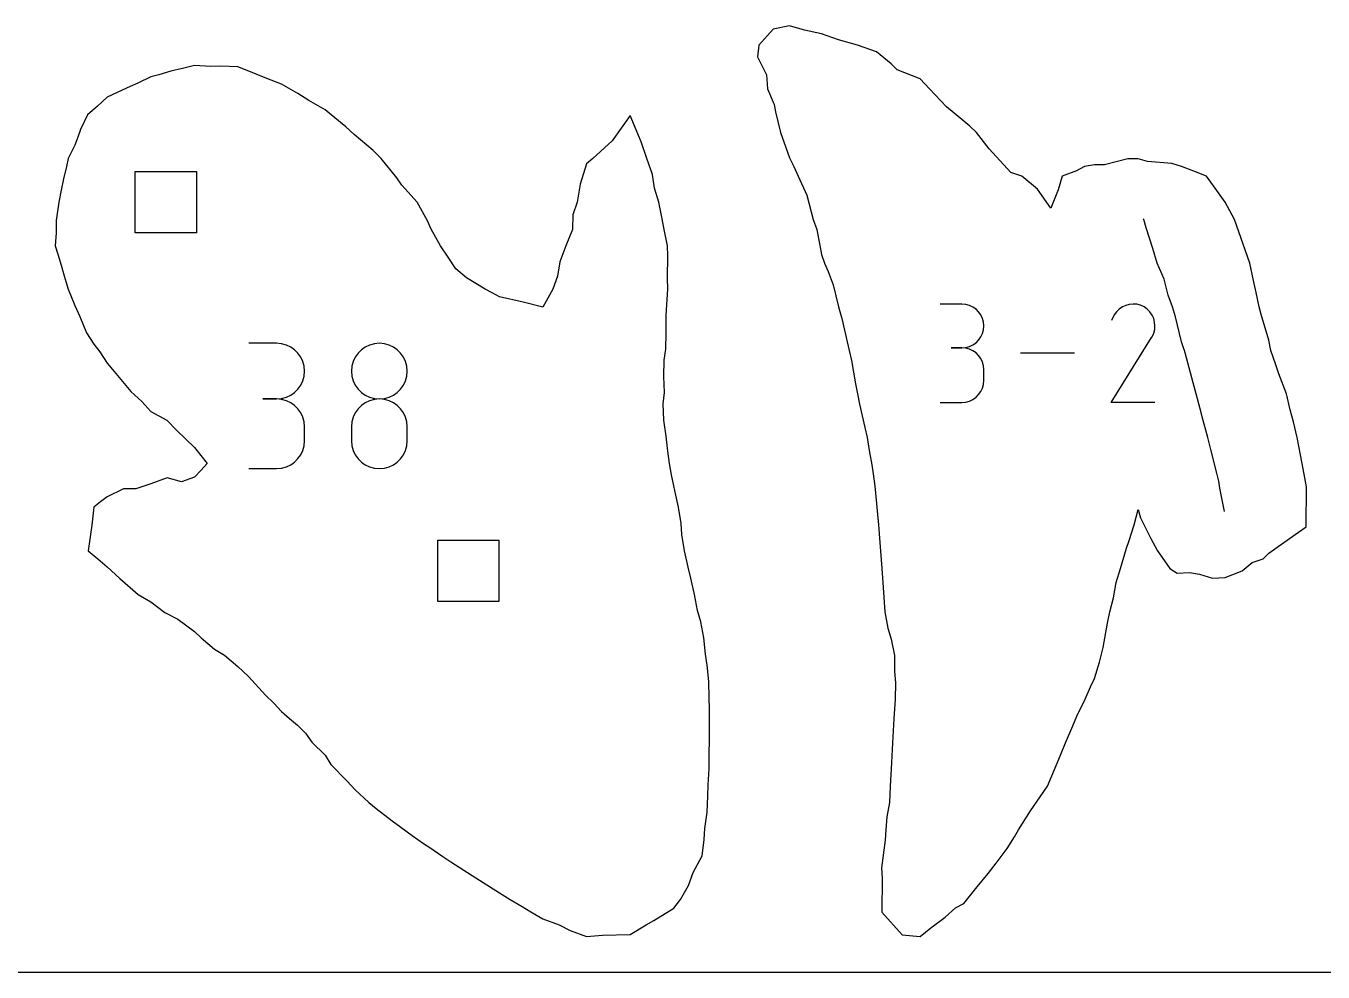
# Model space of a CAD drawing. Extents: x 0 to 12.2, y 0 to 12.
# Drawn here: x 4.841 to 8.229, y 0 to 2.47 of the extents above; entities that cross this region are included whole.
import ezdxf

# ---------------------------------------------------------------- set-up
doc = ezdxf.new("R2010")
doc.units = 0

msp = doc.modelspace()

# ---------------------------------------------------------------- linework, layer by layer
at = {"layer": 'annotation', "color": 1}
for p, q in [((7.76031, 1.964126), (7.758839, 1.966686)), ((7.766925, 1.942601), (7.76031, 1.964126)), ((7.784202, 1.889142), (7.766925, 1.942601)), ((7.795618, 1.850347), (7.784202, 1.889142)), ((7.813437, 1.808709), (7.795618, 1.850347)), ((7.824256, 1.766955), (7.813437, 1.808709)), ((7.834938, 1.736566), (7.824256, 1.766955)), ((7.285564, 1.743575), (7.228544, 1.743575)), ((7.295819, 1.742655), (7.285564, 1.743575)), ((7.305469, 1.740002), (7.295819, 1.742655)), ((7.314353, 1.735781), (7.305469, 1.740002)), ((7.32231, 1.730153), (7.314353, 1.735781)), ((7.329181, 1.723282), (7.32231, 1.730153)), ((7.696302, 1.730781), (7.689173, 1.723747)), ((7.704402, 1.736366), (7.696302, 1.730781)), ((7.713255, 1.740446), (7.704402, 1.736366)), ((7.722644, 1.742966), (7.713255, 1.740446)), ((7.732354, 1.743867), (7.722644, 1.742966)), ((7.742166, 1.743095), (7.732354, 1.743867)), ((7.751865, 1.740592), (7.742166, 1.743095)), ((7.761232, 1.736303), (7.751865, 1.740592)), ((7.769611, 1.730353), (7.761232, 1.736303)), ((7.761232, 1.736303), (7.761232, 1.736303)), ((7.776616, 1.723214), (7.769611, 1.730353)), ((7.842837, 1.710801), (7.834938, 1.736566)), ((7.334804, 1.715332), (7.329181, 1.723282)), ((7.339019, 1.706466), (7.334804, 1.715332)), ((7.341666, 1.696846), (7.339019, 1.706466)), ((7.342584, 1.686636), (7.341666, 1.696846)), ((7.683231, 1.715321), (7.675743, 1.700958)), ((7.689173, 1.723747), (7.683231, 1.715321)), ((7.782186, 1.715103), (7.776616, 1.723214)), ((7.786258, 1.706241), (7.782186, 1.715103)), ((7.78877, 1.696845), (7.786258, 1.706241)), ((7.78966, 1.687134), (7.78877, 1.696845)), ((7.859187, 1.645046), (7.842837, 1.710801)), ((7.334804, 1.657827), (7.339019, 1.666721)), ((7.339019, 1.666721), (7.341666, 1.676378)), ((7.341666, 1.676378), (7.342584, 1.686636)), ((7.342584, 1.686636), (7.342584, 1.686636)), ((7.781973, 1.658302), (7.786324, 1.667643)), ((7.786324, 1.667643), (7.788865, 1.677327)), ((7.788865, 1.677327), (7.78966, 1.687134)), ((5.496096, 1.641434), (5.423382, 1.641434)), ((5.509174, 1.64026), (5.496096, 1.641434)), ((5.52148, 1.636877), (5.509174, 1.64026)), ((5.532809, 1.631494), (5.52148, 1.636877)), ((5.542957, 1.624317), (5.532809, 1.631494)), ((5.727644, 1.631473), (5.717493, 1.624296)), ((5.73897, 1.636857), (5.727644, 1.631473)), ((5.751264, 1.64024), (5.73897, 1.636857)), ((5.76432, 1.641414), (5.751264, 1.64024)), ((5.777376, 1.64024), (5.76432, 1.641414)), ((5.76432, 1.641414), (5.76432, 1.641414)), ((5.789671, 1.636857), (5.777376, 1.64024)), ((5.800997, 1.631473), (5.789671, 1.636857)), ((5.811147, 1.624296), (5.800997, 1.631473)), ((7.285564, 1.629536), (7.257014, 1.629536)), ((7.257014, 1.629536), (7.285564, 1.629536)), ((7.285564, 1.629536), (7.295819, 1.630457)), ((7.295819, 1.628616), (7.285564, 1.629536)), ((7.285564, 1.629536), (7.285564, 1.629536)), ((7.295819, 1.630457), (7.305469, 1.633111)), ((7.305469, 1.625963), (7.295819, 1.628616)), ((7.305469, 1.633111), (7.314353, 1.637337)), ((7.314353, 1.621741), (7.305469, 1.625963)), ((7.314353, 1.637337), (7.32231, 1.642973)), ((7.32231, 1.642973), (7.329181, 1.649857)), ((7.329181, 1.649857), (7.334804, 1.657827)), ((7.675582, 1.487098), (7.780958, 1.65674)), ((7.780958, 1.65674), (7.781084, 1.656895)), ((7.780958, 1.65674), (7.780958, 1.65674)), ((7.781084, 1.656895), (7.781205, 1.657053)), ((7.781205, 1.657053), (7.781321, 1.657213)), ((7.781321, 1.657213), (7.781434, 1.657376)), ((7.781434, 1.657376), (7.781544, 1.657546)), ((7.781544, 1.657546), (7.781652, 1.657721)), ((7.781652, 1.657721), (7.781759, 1.657905)), ((7.781759, 1.657905), (7.781866, 1.658098)), ((7.781866, 1.658098), (7.781973, 1.658302)), ((7.781973, 1.658302), (7.781973, 1.658302)), ((7.864442, 1.629266), (7.859187, 1.645046)), ((7.866421, 1.62278), (7.864442, 1.629266)), ((5.551719, 1.615555), (5.542957, 1.624317)), ((5.55889, 1.605417), (5.551719, 1.615555)), ((5.564265, 1.59411), (5.55889, 1.605417)), ((5.56764, 1.581842), (5.564265, 1.59411)), ((5.696161, 1.59409), (5.692779, 1.581822)), ((5.701545, 1.605397), (5.696161, 1.59409)), ((5.708725, 1.615535), (5.701545, 1.605397)), ((5.717493, 1.624296), (5.708725, 1.615535)), ((5.819915, 1.615535), (5.811147, 1.624296)), ((5.827095, 1.605397), (5.819915, 1.615535)), ((5.832479, 1.59409), (5.827095, 1.605397)), ((5.835861, 1.581822), (5.832479, 1.59409)), ((7.32231, 1.616114), (7.314353, 1.621741)), ((7.329181, 1.609243), (7.32231, 1.616114)), ((7.334804, 1.601293), (7.329181, 1.609243)), ((7.339019, 1.592427), (7.334804, 1.601293)), ((7.341666, 1.582807), (7.339019, 1.592427)), ((7.579297, 1.615487), (7.438898, 1.615487)), ((7.868179, 1.61619), (7.866421, 1.62278)), ((7.889297, 1.537906), (7.868179, 1.61619)), ((5.568811, 1.568822), (5.56764, 1.581842)), ((5.56764, 1.555741), (5.568811, 1.568822)), ((5.568811, 1.568822), (5.568811, 1.568822)), ((5.692779, 1.581822), (5.691606, 1.568802)), ((5.691606, 1.568802), (5.691606, 1.568802)), ((5.691606, 1.568802), (5.69278, 1.55572)), ((5.837035, 1.568802), (5.835861, 1.581822)), ((5.835861, 1.55572), (5.837035, 1.568802)), ((5.837035, 1.568802), (5.837035, 1.568802)), ((7.342584, 1.572597), (7.341666, 1.582807)), ((7.342584, 1.544047), (7.342584, 1.572597)), ((7.342584, 1.572597), (7.342584, 1.572597)), ((5.551719, 1.521919), (5.55889, 1.532083)), ((5.55889, 1.532083), (5.564265, 1.543425)), ((5.564265, 1.543425), (5.56764, 1.555741)), ((5.69278, 1.55572), (5.696163, 1.543405)), ((5.696163, 1.543405), (5.70155, 1.532062)), ((5.70155, 1.532062), (5.708732, 1.521898)), ((5.819909, 1.521898), (5.827091, 1.532062)), ((5.827091, 1.532062), (5.832477, 1.543405)), ((5.832477, 1.543405), (5.835861, 1.55572)), ((7.334804, 1.515344), (7.339019, 1.524211)), ((7.339019, 1.524211), (7.341666, 1.533833)), ((7.341666, 1.533833), (7.342584, 1.544047)), ((7.896834, 1.509006), (7.889297, 1.537906)), ((5.496096, 1.496005), (5.459688, 1.496005)), ((5.459688, 1.496005), (5.496096, 1.496005)), ((5.496096, 1.496005), (5.509174, 1.497179)), ((5.509174, 1.494831), (5.496096, 1.496005)), ((5.496096, 1.496005), (5.496096, 1.496005)), ((5.509174, 1.497179), (5.52148, 1.500564)), ((5.52148, 1.491448), (5.509174, 1.494831)), ((5.52148, 1.500564), (5.532809, 1.505953)), ((5.532809, 1.486064), (5.52148, 1.491448)), ((5.532809, 1.505953), (5.542957, 1.51314)), ((5.542957, 1.51314), (5.551719, 1.521919)), ((5.708732, 1.521898), (5.717502, 1.513119)), ((5.717502, 1.513119), (5.727653, 1.505932)), ((5.73897, 1.491426), (5.727644, 1.486037)), ((5.727653, 1.505932), (5.738978, 1.500543)), ((5.751264, 1.49481), (5.73897, 1.491426)), ((5.738978, 1.500543), (5.751269, 1.497158)), ((5.76432, 1.495984), (5.751264, 1.49481)), ((5.751269, 1.497158), (5.76432, 1.495984)), ((5.76432, 1.495984), (5.777371, 1.497158)), ((5.777376, 1.494811), (5.76432, 1.495984)), ((5.76432, 1.495984), (5.76432, 1.495984)), ((5.76432, 1.495984), (5.76432, 1.495984)), ((5.777371, 1.497158), (5.789663, 1.500543)), ((5.789671, 1.491428), (5.777376, 1.494811)), ((5.789663, 1.500543), (5.800987, 1.505932)), ((5.800997, 1.486042), (5.789671, 1.491428)), ((5.800987, 1.505932), (5.811139, 1.513119)), ((5.811139, 1.513119), (5.819909, 1.521898)), ((7.295819, 1.488028), (7.305469, 1.490679)), ((7.305469, 1.490679), (7.314353, 1.494899)), ((7.314353, 1.494899), (7.32231, 1.500525)), ((7.32231, 1.500525), (7.329181, 1.507394)), ((7.329181, 1.507394), (7.334804, 1.515344)), ((7.910776, 1.457411), (7.896834, 1.509006)), ((5.542957, 1.478888), (5.532809, 1.486064)), ((5.551719, 1.470126), (5.542957, 1.478888)), ((5.55889, 1.459988), (5.551719, 1.470126)), ((5.564265, 1.448681), (5.55889, 1.459988)), ((5.701545, 1.459913), (5.696161, 1.448573)), ((5.708725, 1.470074), (5.701545, 1.459913)), ((5.717493, 1.478851), (5.708725, 1.470074)), ((5.727644, 1.486037), (5.717493, 1.478851)), ((5.811147, 1.478858), (5.800997, 1.486042)), ((5.819915, 1.470082), (5.811147, 1.478858)), ((5.827095, 1.459922), (5.819915, 1.470082)), ((5.832479, 1.448582), (5.827095, 1.459922)), ((7.228544, 1.487108), (7.285564, 1.487108)), ((7.285564, 1.487108), (7.295819, 1.488028)), ((7.285564, 1.487108), (7.285564, 1.487108)), ((7.789621, 1.487098), (7.675582, 1.487098)), ((7.913107, 1.449144), (7.910776, 1.457411)), ((5.56764, 1.436413), (5.564265, 1.448681)), ((5.568811, 1.423393), (5.56764, 1.436413)), ((5.568811, 1.386984), (5.568811, 1.423393)), ((5.568811, 1.423393), (5.568811, 1.423393)), ((5.692779, 1.436263), (5.691606, 1.423188)), ((5.691606, 1.423188), (5.691606, 1.386964)), ((5.696161, 1.448573), (5.692779, 1.436263)), ((5.835861, 1.436268), (5.832479, 1.448582)), ((5.837035, 1.423188), (5.835861, 1.436268)), ((5.837035, 1.386964), (5.837035, 1.423188)), ((5.837035, 1.423188), (5.837035, 1.423188)), ((7.927227, 1.395224), (7.913107, 1.449144)), ((7.935777, 1.364379), (7.927227, 1.395224)), ((5.55889, 1.35038), (5.564265, 1.361688)), ((5.564265, 1.361688), (5.56764, 1.373959)), ((5.56764, 1.373959), (5.568811, 1.386984)), ((5.691606, 1.386964), (5.691606, 1.386964)), ((5.691606, 1.386964), (5.69278, 1.373889)), ((5.69278, 1.373889), (5.696163, 1.361593)), ((5.696163, 1.361593), (5.70155, 1.350277)), ((5.827091, 1.350277), (5.832477, 1.361593)), ((5.832477, 1.361593), (5.835861, 1.373889)), ((5.835861, 1.373889), (5.837035, 1.386964)), ((7.951235, 1.302057), (7.935777, 1.364379)), ((5.52148, 1.318927), (5.532809, 1.324308)), ((5.532809, 1.324308), (5.542957, 1.331483)), ((5.542957, 1.331483), (5.551719, 1.340242)), ((5.551719, 1.340242), (5.55889, 1.35038)), ((5.70155, 1.350277), (5.708732, 1.340146)), ((5.708732, 1.340146), (5.717502, 1.331401)), ((5.717502, 1.331401), (5.727653, 1.324247)), ((5.727653, 1.324247), (5.738978, 1.318885)), ((5.789663, 1.318885), (5.800987, 1.324247)), ((5.800987, 1.324247), (5.811139, 1.331401)), ((5.811139, 1.331401), (5.819909, 1.340146)), ((5.819909, 1.340146), (5.827091, 1.350277)), ((5.423382, 1.314372), (5.496096, 1.314372)), ((5.496096, 1.314372), (5.509174, 1.315545)), ((5.496096, 1.314372), (5.496096, 1.314372)), ((5.509174, 1.315545), (5.52148, 1.318927)), ((5.738978, 1.318885), (5.751269, 1.315519)), ((5.751269, 1.315519), (5.76432, 1.314352)), ((5.76432, 1.314352), (5.777371, 1.315519)), ((5.76432, 1.314352), (5.76432, 1.314352)), ((5.777371, 1.315519), (5.789663, 1.318885)), ((7.956762, 1.281441), (7.951235, 1.302057)), ((7.958943, 1.263478), (7.956762, 1.281441)), ((7.970736, 1.202536), (7.958943, 1.263478))]:
    msp.add_line(p, q, dxfattribs=at)
at = {"layer": 'boundary', "color": 5}
for p, q in [((6.792797, 2.461615), (6.755363, 2.419245)), ((6.835167, 2.469793), (6.792797, 2.461615)), ((6.874499, 2.458577), (6.835167, 2.469793)), ((6.918714, 2.449478), (6.874499, 2.458577)), ((6.963241, 2.433539), (6.918714, 2.449478)), ((6.755363, 2.419245), (6.751703, 2.389151)), ((7.01244, 2.419245), (6.963241, 2.433539)), ((7.062727, 2.402522), (7.01244, 2.419245)), ((6.751703, 2.389151), (6.775578, 2.342271)), ((7.100699, 2.370886), (7.062727, 2.402522)), ((5.188122, 2.342603), (5.167493, 2.336641)), ((5.219562, 2.351333), (5.188122, 2.342603)), ((5.249985, 2.358883), (5.219562, 2.351333)), ((5.281273, 2.366245), (5.249985, 2.358883)), ((5.324438, 2.364345), (5.281273, 2.366245)), ((5.350422, 2.364787), (5.324438, 2.364345)), ((5.395053, 2.362664), (5.350422, 2.364787)), ((5.423216, 2.351333), (5.395053, 2.362664)), ((5.470294, 2.332299), (5.423216, 2.351333)), ((6.775578, 2.342271), (6.77772, 2.305464)), ((7.116707, 2.355273), (7.100699, 2.370886)), ((7.176507, 2.332071), (7.116707, 2.355273)), ((5.113881, 2.311865), (5.09248, 2.302276)), ((5.133592, 2.320624), (5.113881, 2.311865)), ((5.167493, 2.336641), (5.133592, 2.320624)), ((5.508833, 2.317935), (5.470294, 2.332299)), ((5.551219, 2.293673), (5.508833, 2.317935)), ((6.77772, 2.305464), (6.795473, 2.26517)), ((7.201016, 2.305464), (7.176507, 2.332071)), ((7.245628, 2.25887), (7.201016, 2.305464)), ((5.053713, 2.283884), (5.027903, 2.260718)), ((5.09248, 2.302276), (5.053713, 2.283884)), ((5.580227, 2.274849), (5.551219, 2.293673)), ((5.622613, 2.250588), (5.580227, 2.274849)), ((5.002093, 2.237553), (4.983773, 2.199683)), ((5.027903, 2.260718), (5.002093, 2.237553)), ((5.638834, 2.237553), (5.622613, 2.250588)), ((5.676376, 2.206478), (5.638834, 2.237553)), ((6.419073, 2.236115), (6.371805, 2.17017)), ((6.447976, 2.167708), (6.419073, 2.236115)), ((6.795473, 2.26517), (6.79873, 2.245235)), ((6.79873, 2.245235), (6.811991, 2.191684)), ((7.290287, 2.220932), (7.245628, 2.25887)), ((5.698851, 2.186836), (5.676376, 2.206478)), ((7.30582, 2.207789), (7.290287, 2.220932)), ((7.323166, 2.191684), (7.30582, 2.207789)), ((4.976715, 2.179587), (4.968969, 2.158997)), ((4.983773, 2.199683), (4.976715, 2.179587)), ((5.74848, 2.14445), (5.698851, 2.186836)), ((6.371805, 2.17017), (6.321915, 2.123773)), ((6.811991, 2.191684), (6.835167, 2.125115)), ((7.356754, 2.14859), (7.323166, 2.191684)), ((4.968969, 2.158997), (4.951782, 2.123773)), ((5.769372, 2.123773), (5.74848, 2.14445)), ((6.462881, 2.123773), (6.447976, 2.167708)), ((7.413118, 2.087529), (7.356754, 2.14859)), ((4.946982, 2.10267), (4.939932, 2.070769)), ((4.951782, 2.123773), (4.946982, 2.10267)), ((5.809993, 2.073271), (5.769372, 2.123773)), ((6.305293, 2.110188), (6.289069, 2.056885)), ((6.321915, 2.123773), (6.305293, 2.110188)), ((6.477642, 2.082277), (6.462881, 2.123773)), ((6.835167, 2.125115), (6.846304, 2.103143)), ((6.846304, 2.103143), (6.857575, 2.077904)), ((7.605675, 2.103285), (7.584469, 2.091871)), ((7.631628, 2.107354), (7.605675, 2.103285)), ((7.657897, 2.107538), (7.631628, 2.107354)), ((7.719138, 2.122585), (7.657897, 2.107538)), ((7.745408, 2.122769), (7.719138, 2.122585)), ((7.770521, 2.116238), (7.745408, 2.122769)), ((7.834046, 2.110644), (7.770521, 2.116238)), ((7.859188, 2.102867), (7.834046, 2.110644)), ((7.891509, 2.090386), (7.859188, 2.102867)), ((4.939932, 2.070769), (4.93369, 2.04113)), ((5.822853, 2.054363), (5.809993, 2.073271)), ((6.483143, 2.046515), (6.477642, 2.082277)), ((6.857575, 2.077904), (6.880219, 2.027675)), ((7.44237, 2.077904), (7.413118, 2.087529)), ((7.483041, 2.043876), (7.44237, 2.077904)), ((7.547469, 2.077904), (7.537187, 2.041652)), ((7.584469, 2.091871), (7.547469, 2.077904)), ((7.923831, 2.077904), (7.891509, 2.090386)), ((7.9469, 2.046358), (7.923831, 2.077904)), ((4.93369, 2.04113), (4.927131, 2.009993)), ((5.863092, 2.009993), (5.822853, 2.054363)), ((6.289069, 2.056885), (6.281202, 2.009993)), ((6.493981, 2.009993), (6.483143, 2.046515)), ((7.517847, 1.994542), (7.483041, 2.043876)), ((7.537187, 2.041652), (7.517847, 1.994542)), ((7.972968, 2.009563), (7.9469, 2.046358)), ((4.927131, 2.009993), (4.920063, 1.961806)), ((5.890131, 1.961197), (5.863092, 2.009993)), ((6.281202, 2.009993), (6.26923, 1.977084)), ((6.50286, 1.966447), (6.493981, 2.009993)), ((6.880219, 2.027675), (6.896661, 1.964124)), ((7.985094, 1.986843), (7.972968, 2.009563)), ((6.26923, 1.977084), (6.268673, 1.938821)), ((6.507209, 1.943152), (6.50286, 1.966447)), ((7.997221, 1.964124), (7.985094, 1.986843)), ((4.920063, 1.961806), (4.920262, 1.929873)), ((5.899496, 1.939437), (5.890131, 1.961197)), ((5.924275, 1.896213), (5.899496, 1.939437)), ((6.268673, 1.938821), (6.251185, 1.896213)), ((6.516471, 1.896213), (6.507209, 1.943152)), ((6.896661, 1.964124), (6.906233, 1.938587)), ((6.906233, 1.938587), (6.919103, 1.873188)), ((8.019573, 1.900154), (7.997221, 1.964124)), ((4.920262, 1.929873), (4.918042, 1.896213)), ((8.037442, 1.850344), (8.019573, 1.900154)), ((4.918042, 1.896213), (4.924642, 1.874235)), ((4.924642, 1.874235), (4.933333, 1.845423)), ((5.944114, 1.866142), (5.924275, 1.896213)), ((5.963953, 1.836072), (5.944114, 1.866142)), ((6.251185, 1.896213), (6.235641, 1.85419)), ((6.517646, 1.869286), (6.516471, 1.896213)), ((6.516482, 1.811422), (6.517646, 1.869286)), ((6.919103, 1.873188), (6.926334, 1.850344)), ((4.933333, 1.845423), (4.939932, 1.823445)), ((5.992024, 1.812585), (5.963953, 1.836072)), ((6.235641, 1.85419), (6.229623, 1.816551)), ((6.926334, 1.850344), (6.935882, 1.828918)), ((8.047142, 1.805696), (8.037442, 1.850344)), ((4.939932, 1.823445), (4.945715, 1.803037)), ((4.945715, 1.803037), (4.951561, 1.782433)), ((6.040405, 1.782433), (5.992024, 1.812585)), ((6.229623, 1.816551), (6.217294, 1.782433)), ((6.517814, 1.782433), (6.516482, 1.811422)), ((6.935882, 1.828918), (6.948947, 1.793642)), ((8.053644, 1.774334), (8.047142, 1.805696)), ((4.951561, 1.782433), (4.968864, 1.740047)), ((6.059069, 1.77266), (6.040405, 1.782433)), ((6.077733, 1.762886), (6.059069, 1.77266)), ((6.139408, 1.74862), (6.077733, 1.762886)), ((6.217294, 1.782433), (6.204404, 1.759253)), ((6.513483, 1.714368), (6.517814, 1.782433)), ((6.948947, 1.793642), (6.955984, 1.765103)), ((6.955984, 1.765103), (6.96302, 1.736564)), ((8.061939, 1.736564), (8.053644, 1.774334)), ((4.968864, 1.740047), (4.982259, 1.711039)), ((6.191513, 1.736072), (6.139408, 1.74862)), ((6.204404, 1.759253), (6.191513, 1.736072)), ((6.96302, 1.736564), (6.971716, 1.705877)), ((8.066889, 1.716705), (8.061939, 1.736564)), ((4.982259, 1.711039), (4.999562, 1.668653)), ((6.512924, 1.668653), (6.513483, 1.714368)), ((6.971716, 1.705877), (6.985602, 1.645263)), ((8.086748, 1.64915), (8.066889, 1.716705)), ((4.999562, 1.668653), (5.018862, 1.639294)), ((6.512127, 1.626267), (6.512924, 1.668653)), ((5.018862, 1.639294), (5.034413, 1.618809)), ((6.508133, 1.597259), (6.512127, 1.626267)), ((6.985602, 1.645263), (6.991354, 1.622784)), ((8.092388, 1.622784), (8.086748, 1.64915)), ((5.034413, 1.618809), (5.053713, 1.58945)), ((6.507336, 1.554873), (6.508133, 1.597259)), ((6.991354, 1.622784), (6.996829, 1.596515)), ((6.996829, 1.596515), (7.007381, 1.535273)), ((8.105289, 1.585133), (8.092388, 1.622784)), ((5.053713, 1.58945), (5.071637, 1.5679)), ((5.071637, 1.5679), (5.115166, 1.515697)), ((8.112683, 1.561672), (8.105289, 1.585133)), ((8.132677, 1.509004), (8.112683, 1.561672)), ((6.508801, 1.512487), (6.507336, 1.554873)), ((7.007381, 1.535273), (7.012856, 1.509004)), ((5.115166, 1.515697), (5.144107, 1.489583)), ((6.505762, 1.483479), (6.508801, 1.512487)), ((7.012856, 1.509004), (7.018428, 1.482735)), ((8.14292, 1.4677), (8.132677, 1.509004)), ((5.144107, 1.489583), (5.167493, 1.463655)), ((5.167493, 1.463655), (5.188365, 1.452374)), ((6.507227, 1.441093), (6.505762, 1.483479)), ((7.018428, 1.482735), (7.032364, 1.421493)), ((8.150924, 1.436528), (8.14292, 1.4677)), ((5.188365, 1.452374), (5.209238, 1.441093)), ((5.209238, 1.441093), (5.235701, 1.413677)), ((6.512932, 1.399224), (6.507227, 1.441093)), ((8.16126, 1.395224), (8.150924, 1.436528)), ((5.235701, 1.413677), (5.281273, 1.369524)), ((6.51726, 1.359444), (6.512932, 1.399224)), ((7.032364, 1.421493), (7.037935, 1.395224)), ((7.037935, 1.395224), (7.04326, 1.361498)), ((8.169461, 1.350512), (8.16126, 1.395224)), ((5.281273, 1.369524), (5.2981, 1.348418)), ((6.521575, 1.327313), (6.51726, 1.359444)), ((7.04326, 1.361498), (7.0499, 1.324181)), ((5.2981, 1.348418), (5.314928, 1.327313)), ((5.314928, 1.327313), (5.2981, 1.309532)), ((6.527214, 1.298384), (6.521575, 1.327313)), ((7.0499, 1.324181), (7.054086, 1.300481)), ((8.176712, 1.313296), (8.169461, 1.350512)), ((5.210431, 1.290192), (5.167493, 1.274515)), ((5.247515, 1.279615), (5.210431, 1.290192)), ((5.281273, 1.291751), (5.247515, 1.279615)), ((5.2981, 1.309532), (5.281273, 1.291751)), ((6.532853, 1.269455), (6.527214, 1.298384)), ((7.054086, 1.300481), (7.058144, 1.268584)), ((8.184949, 1.266364), (8.176712, 1.313296)), ((5.096616, 1.261495), (5.053713, 1.240722)), ((5.128325, 1.261852), (5.096616, 1.261495)), ((5.167493, 1.274515), (5.128325, 1.261852)), ((6.538208, 1.244701), (6.532853, 1.269455)), ((7.058144, 1.268584), (7.062727, 1.222924)), ((8.184673, 1.162272), (8.184949, 1.266364)), ((5.036359, 1.227127), (5.019006, 1.213532)), ((5.053713, 1.240722), (5.036359, 1.227127)), ((6.545361, 1.213532), (6.538208, 1.244701)), ((7.062727, 1.222924), (7.065321, 1.194656)), ((5.019006, 1.213532), (5.013074, 1.166963)), ((6.55239, 1.171147), (6.545361, 1.213532)), ((7.065321, 1.194656), (7.067914, 1.167664)), ((7.735134, 1.167664), (7.745408, 1.207638)), ((7.745408, 1.207638), (7.751997, 1.185474)), ((5.013074, 1.166963), (5.004238, 1.099752)), ((6.554222, 1.142138), (6.55239, 1.171147)), ((7.067914, 1.167664), (7.071407, 1.121097)), ((7.721926, 1.126878), (7.735134, 1.167664)), ((7.751997, 1.185474), (7.778778, 1.131351)), ((8.164498, 1.1479), (8.184673, 1.162272)), ((6.561251, 1.099752), (6.554222, 1.142138)), ((7.071407, 1.121097), (7.076503, 1.053884)), ((7.714905, 1.106864), (7.721926, 1.126878)), ((7.778778, 1.131351), (7.79596, 1.09919)), ((8.111279, 1.110611), (8.164498, 1.1479)), ((5.004238, 1.099752), (5.028975, 1.078814)), ((6.57042, 1.057366), (6.561251, 1.099752)), ((7.699456, 1.053884), (7.714905, 1.106864)), ((7.79596, 1.09919), (7.828103, 1.053884)), ((8.072096, 1.078408), (8.086748, 1.093244)), ((8.086748, 1.093244), (8.111279, 1.110611)), ((5.028975, 1.078814), (5.053713, 1.057876)), ((5.053713, 1.057876), (5.086911, 1.027492)), ((6.577857, 1.028358), (6.57042, 1.057366)), ((7.076503, 1.053884), (7.079734, 1.00388)), ((7.688129, 1.016846), (7.699456, 1.053884)), ((7.828103, 1.053884), (7.847271, 1.041337)), ((8.017081, 1.047763), (8.04335, 1.06872)), ((8.04335, 1.06872), (8.072096, 1.078408)), ((5.086911, 1.027492), (5.134735, 0.985972)), ((6.587025, 0.985972), (6.577857, 1.028358)), ((7.681013, 0.977141), (7.688129, 1.016846)), ((7.847271, 1.041337), (7.87941, 1.043049)), ((7.87941, 1.043049), (7.906119, 1.038273)), ((7.906119, 1.038273), (7.939967, 1.028521)), ((7.939967, 1.028521), (7.972968, 1.030078)), ((7.972968, 1.030078), (8.017081, 1.047763)), ((5.134735, 0.985972), (5.167493, 0.966053)), ((6.594692, 0.943586), (6.587025, 0.985972)), ((7.079734, 1.00388), (7.084539, 0.940104)), ((5.167493, 0.966053), (5.204526, 0.938867)), ((7.671471, 0.940104), (7.681013, 0.977141)), ((5.204526, 0.938867), (5.238005, 0.921291)), ((5.238005, 0.921291), (5.281273, 0.889116)), ((6.603723, 0.914578), (6.594692, 0.943586)), ((6.611389, 0.872192), (6.603723, 0.914578)), ((7.084539, 0.940104), (7.09238, 0.897674)), ((7.665751, 0.91115), (7.671471, 0.940104)), ((5.281273, 0.889116), (5.2992, 0.872192)), ((7.09238, 0.897674), (7.10097, 0.868753)), ((7.658676, 0.871293), (7.665751, 0.91115)), ((5.2992, 0.872192), (5.334129, 0.842735)), ((6.615535, 0.829806), (6.611389, 0.872192)), ((7.10097, 0.868753), (7.109675, 0.826324)), ((7.644757, 0.808839), (7.654274, 0.846996)), ((7.654274, 0.846996), (7.658676, 0.871293)), ((5.334129, 0.842735), (5.360124, 0.826901)), ((5.360124, 0.826901), (5.395053, 0.797444)), ((6.620505, 0.800798), (6.615535, 0.829806)), ((7.109675, 0.826324), (7.109391, 0.784271)), ((5.395053, 0.797444), (5.422434, 0.771341)), ((6.624652, 0.758412), (6.620505, 0.800798)), ((7.109391, 0.784271), (7.112049, 0.754596)), ((7.631628, 0.766511), (7.644757, 0.808839)), ((5.422434, 0.771341), (5.467171, 0.72274)), ((6.625226, 0.716026), (6.624652, 0.758412)), ((7.112049, 0.754596), (7.110964, 0.712543)), ((7.621455, 0.744414), (7.631628, 0.766511)), ((5.467171, 0.72274), (5.48904, 0.701715)), ((6.62613, 0.687018), (6.625226, 0.716026)), ((7.110964, 0.712543), (7.107806, 0.66119)), ((7.585601, 0.668275), (7.607491, 0.712543)), ((7.607491, 0.712543), (7.621455, 0.744414)), ((5.48904, 0.701715), (5.508833, 0.679833)), ((5.508833, 0.679833), (5.529574, 0.662232)), ((6.626703, 0.644632), (6.62613, 0.687018)), ((5.529574, 0.662232), (5.550315, 0.644632)), ((5.550315, 0.644632), (5.571002, 0.623284)), ((6.626078, 0.602246), (6.626703, 0.644632)), ((7.107806, 0.66119), (7.103823, 0.598763)), ((7.575418, 0.643032), (7.585601, 0.668275)), ((5.571002, 0.623284), (5.588225, 0.600307)), ((7.555637, 0.598763), (7.575418, 0.643032)), ((5.588225, 0.600307), (5.622613, 0.56628)), ((6.625749, 0.573238), (6.626078, 0.602246)), ((7.103823, 0.598763), (7.10185, 0.546501)), ((7.542554, 0.565896), (7.555637, 0.598763)), ((5.622613, 0.56628), (5.637656, 0.541933)), ((5.637656, 0.541933), (5.680042, 0.498364)), ((6.625124, 0.530852), (6.625749, 0.573238)), ((7.10185, 0.546501), (7.098113, 0.484983)), ((7.508583, 0.484983), (7.542554, 0.565896)), ((6.623112, 0.488466), (6.625124, 0.530852)), ((5.680042, 0.498364), (5.701326, 0.475407)), ((5.701326, 0.475407), (5.736393, 0.442918)), ((6.621982, 0.459458), (6.623112, 0.488466)), ((7.098113, 0.484983), (7.096346, 0.44287)), ((7.489835, 0.45716), (7.508583, 0.484983)), ((5.736393, 0.442918), (5.755569, 0.426969)), ((6.61997, 0.417072), (6.621982, 0.459458)), ((7.096346, 0.44287), (7.089523, 0.40477)), ((7.465002, 0.420486), (7.489835, 0.45716)), ((5.755569, 0.426969), (5.797955, 0.394751)), ((6.614415, 0.374686), (6.61997, 0.417072)), ((7.433612, 0.371203), (7.465002, 0.420486)), ((5.797955, 0.394751), (5.819986, 0.378379)), ((5.819986, 0.378379), (5.850173, 0.356058)), ((6.612416, 0.345678), (6.614415, 0.374686)), ((7.089523, 0.40477), (7.087165, 0.371203)), ((5.850173, 0.356058), (5.879549, 0.335993)), ((6.606862, 0.303292), (6.612416, 0.345678)), ((7.085413, 0.34403), (7.0751, 0.272244)), ((7.087165, 0.371203), (7.085413, 0.34403)), ((7.404067, 0.322169), (7.422528, 0.352742)), ((7.422528, 0.352742), (7.433612, 0.371203)), ((5.879549, 0.335993), (5.898355, 0.323357)), ((5.898355, 0.323357), (5.927731, 0.303292)), ((7.374647, 0.284204), (7.404067, 0.322169)), ((5.927731, 0.303292), (5.950943, 0.28792)), ((5.950943, 0.28792), (6.006339, 0.252208)), ((6.583489, 0.259854), (6.606862, 0.303292)), ((7.0751, 0.272244), (7.077342, 0.245453)), ((7.354088, 0.257423), (7.374647, 0.284204)), ((6.006339, 0.252208), (6.035347, 0.233811)), ((6.571391, 0.226211), (6.583489, 0.259854)), ((7.077342, 0.245453), (7.076532, 0.156671)), ((7.325057, 0.222654), (7.354088, 0.257423)), ((6.035347, 0.233811), (6.077733, 0.206745)), ((6.077733, 0.206745), (6.105482, 0.189512)), ((6.550843, 0.189512), (6.571391, 0.226211)), ((7.290287, 0.179289), (7.325057, 0.222654)), ((6.105482, 0.189512), (6.137087, 0.171102)), ((6.137087, 0.171102), (6.159908, 0.157065)), ((6.532853, 0.166361), (6.550843, 0.189512)), ((7.268966, 0.167938), (7.290287, 0.179289)), ((6.159908, 0.157065), (6.191513, 0.138654)), ((6.191513, 0.138654), (6.233899, 0.123053)), ((6.481222, 0.134542), (6.532853, 0.166361)), ((7.076532, 0.156671), (7.12969, 0.096826)), ((7.204593, 0.115557), (7.241981, 0.143643)), ((7.241981, 0.143643), (7.268966, 0.167938)), ((6.233899, 0.123053), (6.262907, 0.108101)), ((6.262907, 0.108101), (6.305293, 0.0925)), ((6.419073, 0.098423), (6.460995, 0.123454)), ((6.460995, 0.123454), (6.481222, 0.134542)), ((7.176507, 0.0925), (7.204593, 0.115557)), ((6.305293, 0.0925), (6.34727, 0.095988)), ((6.34727, 0.095988), (6.419073, 0.098423)), ((7.12969, 0.096826), (7.176507, 0.0925))]:
    msp.add_line(p, q, dxfattribs=at)
at = {"layer": 'frame', "color": 5}
msp.add_line((0, 0), (12, 0), dxfattribs=at)
at = {"layer": 'hole', "color": 5}
for p, q in [((5.126634, 1.930045), (5.126634, 2.090045)), ((5.126634, 2.090045), (5.286634, 2.090045)), ((5.286634, 2.090045), (5.286634, 1.930045)), ((5.286634, 1.930045), (5.126634, 1.930045)), ((5.916586, 0.967446), (5.916586, 1.127446)), ((5.916586, 1.127446), (6.076586, 1.127446)), ((6.076586, 1.127446), (6.076586, 0.967446)), ((6.076586, 0.967446), (5.916586, 0.967446))]:
    msp.add_line(p, q, dxfattribs=at)

doc.saveas('drawing.dxf')
